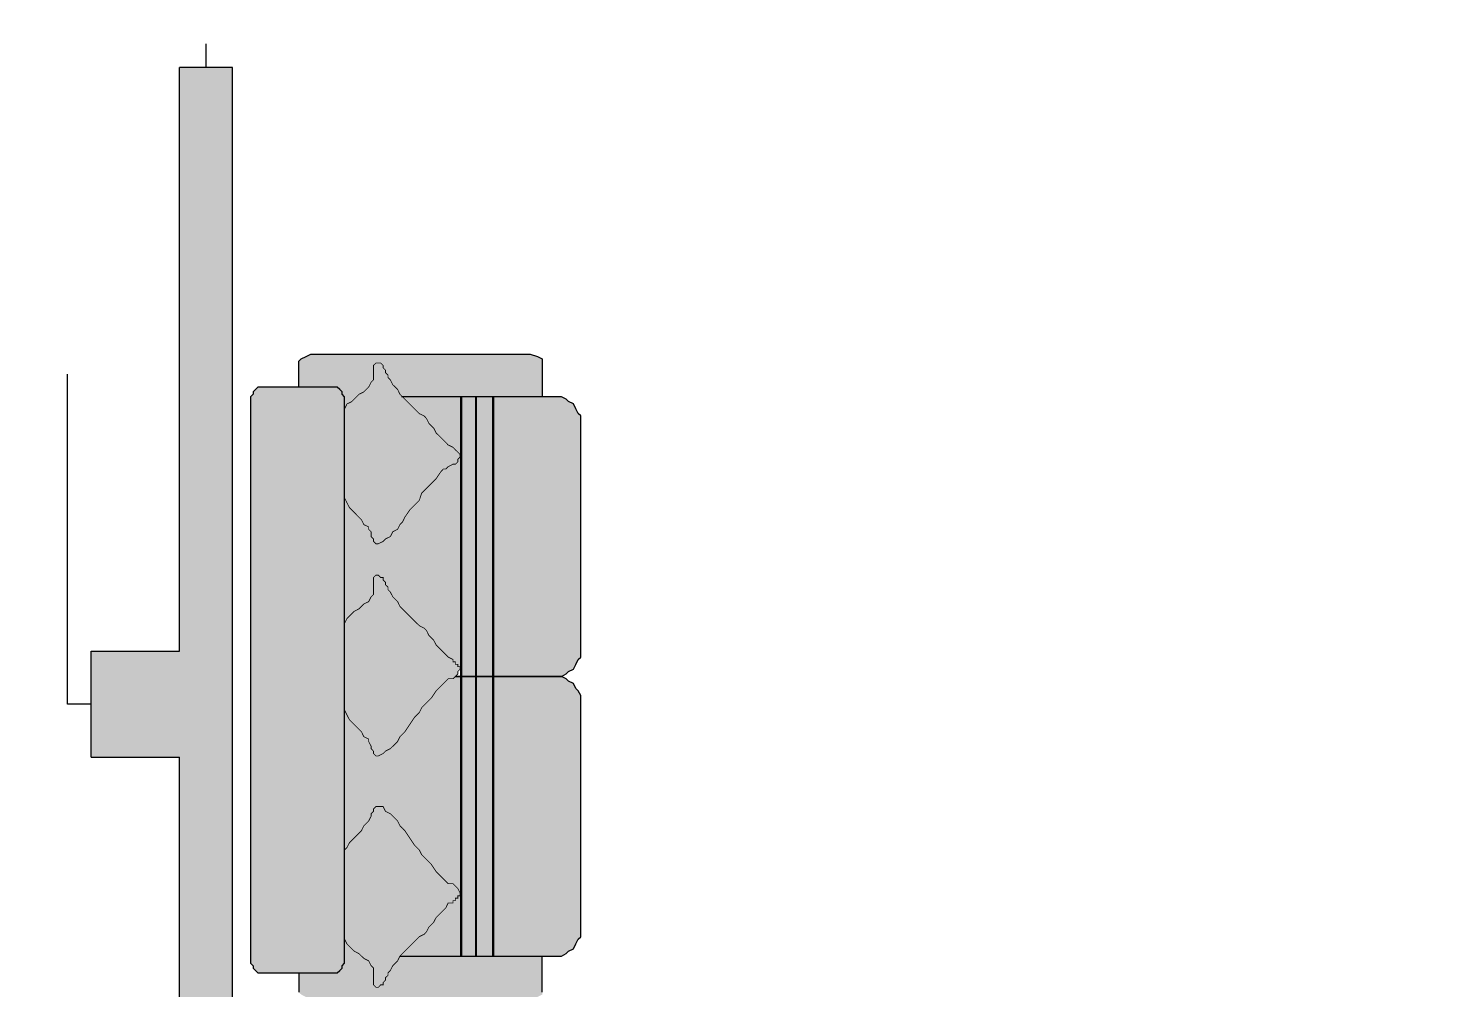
# Model space of a CAD drawing. Extents: x 22 to 562, y 18 to 1223.
# Drawn here: x 358.5 to 477.4, y 258 to 339.6 of the extents above; entities that cross this region are included whole.
import ezdxf

# ---------------------------------------------------------------- set-up
doc = ezdxf.new("R2010")
doc.units = 0
doc.header["$MEASUREMENT"] = 0
for name, color, linetype in [('DOORS', 42, 'CONTINUOUS'), ('FURNITURE', 44, 'CONTINUOUS'), ('LINE', 7, 'CONTINUOUS'), ('WALLS', 7, 'CONTINUOUS')]:
    doc.layers.add(name, color=color, linetype=linetype)

msp = doc.modelspace()

# ---------------------------------------------------------------- hatches: boundary and pattern name
at = {"layer": 'FURNITURE'}
h = msp.add_hatch(color=251, dxfattribs=at)
h.dxf.hatch_style = 1
h.paths.add_polyline_path([(390.25, 308.35), (390.04, 308.56), (389.84, 308.97), (389.43, 309.37), (389.22, 309.78), (389.02, 309.99), (389.02, 310.19), (388.81, 310.4), (388.81, 310.6), (388.61, 310.81), (388.61, 311.01), (388.4, 311.21), (388.2, 311.21), (388, 311.21), (387.79, 311.01), (387.79, 310.81), (387.79, 310.6), (387.79, 310.19), (387.79, 309.99), (387.79, 309.78), (387.59, 309.58), (387.38, 309.17), (386.97, 308.76), (386.56, 308.56), (386.16, 308.15), (385.95, 307.94), (385.54, 307.74), (385.34, 307.33), (385.34, 307.74), (385.34, 307.94), (385.34, 308.35), (385.13, 308.56), (385.13, 308.76), (384.93, 308.97), (384.72, 309.17), (384.52, 309.17), (381.45, 309.17), (381.45, 311.36), (381.66, 311.56), (382.07, 311.76), (382.47, 311.97), (383.29, 311.97), (400.27, 311.97), (401.08, 311.97), (401.7, 311.76), (402.11, 311.56), (402.11, 311.36), (402.11, 308.35)])
h.paths.add_polyline_path([(377.36, 307.74), (377.36, 307.94), (377.36, 308.35), (377.57, 308.56), (377.57, 308.76), (377.77, 308.97), (377.98, 309.17), (378.18, 309.17), (384.52, 309.17), (384.72, 309.17), (384.93, 308.97), (385.13, 308.76), (385.13, 308.56), (385.34, 308.35), (385.34, 307.94), (385.34, 307.74), (385.34, 260.91), (385.34, 260.71), (385.34, 260.3), (385.13, 260.09), (385.13, 259.89), (384.93, 259.68), (384.72, 259.48), (384.52, 259.48), (378.18, 259.48), (377.98, 259.48), (377.77, 259.68), (377.57, 259.89), (377.57, 260.09), (377.36, 260.3), (377.36, 260.71), (377.36, 260.91)])
h.paths.add_polyline_path([(383.29, 257.23), (382.47, 257.23), (382.07, 257.43), (381.66, 257.64), (381.45, 257.84), (381.45, 259.48), (384.52, 259.48), (384.72, 259.48), (384.93, 259.68), (385.13, 259.89), (385.13, 260.09), (385.34, 260.3), (385.34, 260.71), (385.34, 260.91), (385.34, 262.34), (385.54, 261.93), (385.95, 261.52), (386.16, 261.32), (386.56, 261.11), (386.97, 260.71), (387.38, 260.5), (387.59, 260.09), (387.79, 259.89), (387.79, 259.48), (387.79, 259.27), (387.79, 258.87), (387.79, 258.66), (387.79, 258.46), (388, 258.25), (388.2, 258.25), (388.4, 258.46), (388.61, 258.46), (388.61, 258.66), (388.81, 258.87), (388.81, 259.07), (389.02, 259.27), (389.02, 259.48), (389.22, 259.68), (389.43, 260.09), (389.84, 260.5), (390.04, 260.91), (402.11, 260.91), (402.11, 257.84), (402.11, 257.64), (401.7, 257.43), (401.08, 257.23), (400.27, 257.23)])
h = msp.add_hatch(color=52, dxfattribs=at)
h.dxf.hatch_style = 1
h.paths.add_polyline_path([(385.34, 307.33), (385.54, 307.74), (385.95, 307.94), (386.16, 308.15), (386.56, 308.56), (386.97, 308.76), (387.38, 309.17), (387.59, 309.58), (387.79, 309.78), (387.79, 309.99), (387.79, 310.19), (387.79, 310.6), (387.79, 310.81), (387.79, 311.01), (388, 311.21), (388.2, 311.21), (388.4, 311.21), (388.61, 311.01), (388.61, 310.81), (388.81, 310.6), (388.81, 310.4), (389.02, 310.19), (389.02, 309.99), (389.22, 309.78), (389.43, 309.37), (389.84, 308.97), (390.04, 308.56), (390.45, 308.15), (390.86, 307.74), (391.27, 307.33), (391.68, 306.92), (392.09, 306.72), (392.29, 306.51), (392.49, 306.1), (392.9, 305.69), (393.11, 305.28), (393.52, 304.88), (393.93, 304.47), (394.13, 304.26), (394.54, 304.06), (394.74, 303.85), (394.95, 303.65), (395.15, 303.44), (395.15, 303.24), (394.95, 303.04), (394.95, 302.83), (394.74, 302.63), (394.54, 302.63), (394.13, 302.42), (393.93, 302.22), (393.72, 302.22), (393.52, 302.01), (393.11, 301.4), (392.7, 300.99), (392.29, 300.58), (391.88, 300.17), (391.68, 299.56), (391.27, 299.15), (390.86, 298.74), (390.45, 298.13), (390.25, 297.72), (390.04, 297.51), (389.84, 297.11), (389.43, 296.9), (389.22, 296.49), (388.81, 296.29), (388.61, 296.08), (388.2, 295.88), (388, 295.88), (387.79, 296.08), (387.79, 296.29), (387.59, 296.49), (387.59, 296.9), (387.38, 297.11), (387.38, 297.31), (386.97, 297.51), (386.77, 297.92), (386.36, 298.33), (386.16, 298.54), (385.75, 298.95), (385.54, 299.35), (385.34, 299.76)])
h.paths.add_polyline_path([(385.34, 289.13), (385.54, 289.54), (385.95, 289.95), (386.16, 290.15), (386.56, 290.36), (386.97, 290.77), (387.38, 290.97), (387.59, 291.38), (387.79, 291.58), (387.79, 291.99), (387.79, 292.2), (387.79, 292.61), (387.79, 292.81), (387.79, 293.02), (388, 293.22), (388.2, 293.22), (388.4, 293.02), (388.61, 293.02), (388.61, 292.81), (388.81, 292.61), (388.81, 292.4), (389.02, 292.2), (389.02, 291.99), (389.22, 291.79), (389.43, 291.38), (389.84, 290.97), (390.04, 290.56), (390.45, 290.15), (390.86, 289.74), (391.27, 289.33), (391.68, 288.93), (392.09, 288.72), (392.29, 288.52), (392.49, 288.11), (392.9, 287.7), (393.11, 287.29), (393.52, 286.88), (393.93, 286.47), (394.13, 286.27), (394.54, 286.06), (394.54, 285.86), (394.74, 285.86), (394.74, 285.65), (394.95, 285.65), (394.95, 285.45), (395.15, 285.45), (395.15, 285.24), (394.95, 285.04), (394.95, 284.84), (394.74, 284.63), (394.54, 284.43), (394.13, 284.43), (393.93, 284.22), (393.72, 284.02), (393.52, 283.81), (393.11, 283.4), (392.7, 282.79), (392.29, 282.38), (391.88, 281.97), (391.68, 281.56), (391.27, 281.15), (390.86, 280.54), (390.45, 279.93), (390.25, 279.72), (390.04, 279.52), (389.84, 279.11), (389.43, 278.7), (389.22, 278.5), (388.81, 278.29), (388.61, 278.09), (388.2, 277.88), (388, 277.88), (387.79, 278.09), (387.79, 278.29), (387.59, 278.5), (387.59, 278.7), (387.38, 279.11), (387.38, 279.31), (386.97, 279.52), (386.77, 279.93), (386.36, 280.34), (386.16, 280.54), (385.75, 280.95), (385.54, 281.36), (385.34, 281.77)])
h.paths.add_polyline_path([(385.34, 269.91), (385.54, 270.11), (385.75, 270.52), (386.16, 270.93), (386.36, 271.13), (386.77, 271.54), (386.97, 271.95), (387.38, 272.36), (387.59, 272.77), (387.59, 272.98), (387.79, 273.18), (387.79, 273.38), (388, 273.59), (388.2, 273.59), (388.61, 273.59), (388.81, 273.18), (389.22, 272.98), (389.43, 272.77), (389.84, 272.36), (390.04, 271.95), (390.25, 271.75), (390.45, 271.54), (390.86, 270.93), (391.27, 270.32), (391.68, 269.91), (391.88, 269.5), (392.29, 269.09), (392.7, 268.68), (393.11, 268.07), (393.52, 267.66), (393.72, 267.45), (393.93, 267.25), (394.13, 267.05), (394.54, 267.05), (394.74, 266.84), (394.95, 266.64), (395.15, 266.23), (395.15, 266.02), (394.95, 266.02), (394.95, 265.82), (394.74, 265.82), (394.74, 265.61), (394.54, 265.61), (394.54, 265.41), (394.13, 265.41), (393.93, 265), (393.52, 264.59), (393.11, 264.18), (392.9, 263.77), (392.49, 263.36), (392.29, 262.96), (392.09, 262.75), (391.68, 262.55), (391.27, 262.14), (390.86, 261.73), (390.45, 261.32), (390.04, 260.91), (389.84, 260.5), (389.43, 260.09), (389.22, 259.68), (389.02, 259.48), (389.02, 259.27), (388.81, 259.07), (388.81, 258.87), (388.61, 258.66), (388.61, 258.46), (388.4, 258.46), (388.2, 258.25), (388, 258.25), (387.79, 258.46), (387.79, 258.66), (387.79, 258.87), (387.79, 259.27), (387.79, 259.48), (387.79, 259.89), (387.59, 260.09), (387.38, 260.5), (386.97, 260.71), (386.56, 261.11), (386.16, 261.32), (385.95, 261.52), (385.54, 261.93), (385.34, 262.34)])
h = msp.add_hatch(color=251, dxfattribs=at)
h.dxf.hatch_style = 1
h.paths.add_polyline_path([(397.99, 308.35), (403.33, 308.35), (403.74, 308.35), (404.15, 308.15), (404.35, 307.94), (404.76, 307.74), (404.97, 307.33), (405.17, 306.92), (405.38, 306.72), (405.38, 306.1), (405.38, 286.88), (405.38, 286.27), (405.17, 286.06), (404.97, 285.65), (404.76, 285.24), (404.35, 285.04), (404.15, 284.84), (403.74, 284.63), (403.33, 284.63), (397.99, 284.63)])
h.paths.add_polyline_path([(396.54, 308.35), (397.92, 308.35), (397.92, 284.63), (396.54, 284.63)])
h.paths.add_polyline_path([(395.28, 308.35), (396.47, 308.35), (396.47, 284.63), (395.28, 284.63)])
h.paths.add_polyline_path([(389.22, 296.49), (389.43, 296.9), (389.84, 297.11), (390.04, 297.51), (390.25, 297.72), (390.45, 298.13), (390.86, 298.74), (391.27, 299.15), (391.68, 299.56), (391.88, 300.17), (392.29, 300.58), (392.7, 300.99), (393.11, 301.4), (393.52, 302.01), (393.72, 302.22), (393.93, 302.22), (394.13, 302.42), (394.54, 302.63), (394.74, 302.63), (394.95, 302.83), (394.95, 303.04), (395.15, 303.24), (395.15, 303.44), (394.95, 303.65), (394.74, 303.85), (394.54, 304.06), (394.13, 304.26), (393.93, 304.47), (393.52, 304.88), (393.11, 305.28), (392.9, 305.69), (392.49, 306.1), (392.29, 306.51), (392.09, 306.72), (391.68, 306.92), (391.27, 307.33), (390.86, 307.74), (390.45, 308.15), (390.25, 308.35), (395.21, 308.35), (395.21, 285.45), (394.95, 285.45), (394.95, 285.65), (394.74, 285.65), (394.74, 285.86), (394.54, 285.86), (394.54, 286.06), (394.13, 286.27), (393.93, 286.47), (393.52, 286.88), (393.11, 287.29), (392.9, 287.7), (392.49, 288.11), (392.29, 288.52), (392.09, 288.72), (391.68, 288.93), (391.27, 289.33), (390.86, 289.74), (390.45, 290.15), (390.04, 290.56), (389.84, 290.97), (389.43, 291.38), (389.22, 291.79), (389.02, 291.99), (389.02, 292.2), (388.81, 292.4), (388.81, 292.61), (388.61, 292.81), (388.61, 293.02), (388.4, 293.02), (388.2, 293.22), (388, 293.22), (387.79, 293.02), (387.79, 292.81), (387.79, 292.61), (387.79, 292.2), (387.79, 291.99), (387.79, 291.58), (387.59, 291.38), (387.38, 290.97), (386.97, 290.77), (386.56, 290.36), (386.16, 290.15), (385.95, 289.95), (385.54, 289.54), (385.34, 289.13), (385.34, 299.76), (385.54, 299.35), (385.75, 298.95), (386.16, 298.54), (386.36, 298.33), (386.77, 297.92), (386.97, 297.51), (387.38, 297.31), (387.38, 297.11), (387.59, 296.9), (387.59, 296.49), (387.79, 296.29), (387.79, 296.08), (388, 295.88), (388.2, 295.88), (388.61, 296.08), (388.81, 296.29)])
h.paths.add_polyline_path([(385.34, 281.77), (385.54, 281.36), (385.75, 280.95), (386.16, 280.54), (386.36, 280.34), (386.77, 279.93), (386.97, 279.52), (387.38, 279.31), (387.38, 279.11), (387.59, 278.7), (387.59, 278.5), (387.79, 278.29), (387.79, 278.09), (388, 277.88), (388.2, 277.88), (388.61, 278.09), (388.81, 278.29), (389.22, 278.5), (389.43, 278.7), (389.84, 279.11), (390.04, 279.52), (390.25, 279.72), (390.45, 279.93), (390.86, 280.54), (391.27, 281.15), (391.68, 281.56), (391.88, 281.97), (392.29, 282.38), (392.7, 282.79), (393.11, 283.4), (393.52, 283.81), (393.72, 284.02), (393.93, 284.22), (394.13, 284.43), (394.54, 284.43), (394.74, 284.63), (395.21, 284.63), (395.21, 266.02), (395.15, 266.02), (395.15, 266.23), (394.95, 266.64), (394.74, 266.84), (394.54, 267.05), (394.13, 267.05), (393.93, 267.25), (393.72, 267.45), (393.52, 267.66), (393.11, 268.07), (392.7, 268.68), (392.29, 269.09), (391.88, 269.5), (391.68, 269.91), (391.27, 270.32), (390.86, 270.93), (390.45, 271.54), (390.25, 271.75), (390.04, 271.95), (389.84, 272.36), (389.43, 272.77), (389.22, 272.98), (388.81, 273.18), (388.61, 273.59), (388.2, 273.59), (388, 273.59), (387.79, 273.38), (387.79, 273.18), (387.59, 272.98), (387.59, 272.77), (387.38, 272.36), (386.97, 271.95), (386.77, 271.54), (386.36, 271.13), (386.16, 270.93), (385.75, 270.52), (385.54, 270.11), (385.34, 269.91)])
h.paths.add_polyline_path([(390.86, 261.73), (391.27, 262.14), (391.68, 262.55), (392.09, 262.75), (392.29, 262.96), (392.49, 263.36), (392.9, 263.77), (393.11, 264.18), (393.52, 264.59), (393.93, 265), (394.13, 265.41), (394.54, 265.41), (394.54, 265.61), (394.74, 265.61), (394.74, 265.82), (394.95, 265.82), (394.95, 266.02), (395.21, 266.02), (395.21, 260.91), (390.04, 260.91), (390.45, 261.32)])
h.paths.add_polyline_path([(395.28, 284.63), (396.47, 284.63), (396.47, 260.91), (395.28, 260.91)])
h.paths.add_polyline_path([(396.54, 284.63), (397.92, 284.63), (397.92, 260.91), (396.54, 260.91)])
h = msp.add_hatch(color=251, dxfattribs=at)
h.dxf.hatch_style = 1
h.paths.add_polyline_path([(397.99, 284.63), (403.33, 284.63), (403.74, 284.63), (404.15, 284.43), (404.35, 284.22), (404.76, 284.02), (404.97, 283.61), (405.17, 283.4), (405.38, 283), (405.38, 282.38), (405.38, 263.16), (405.38, 262.55), (405.17, 262.34), (404.97, 261.93), (404.76, 261.52), (404.35, 261.32), (404.15, 261.11), (403.74, 260.91), (403.33, 260.91), (397.99, 260.91)])
at = {"layer": 'LINE'}
h = msp.add_hatch(color=46, dxfattribs=at)
h.paths.add_polyline_path([(212.33, 391.78), (107.33, 391.78), (107.33, 382.78), (207.83, 382.78), (207.83, 378.28), (212.33, 378.28)])
h.paths.add_polyline_path([(516.83, 1129.78), (446.33, 1129.78), (446.33, 1120.78), (507.83, 1120.78), (507.83, 976.78), (419.33, 976.78), (419.33, 918.28), (423.83, 918.28), (423.83, 967.78), (507.83, 967.78), (507.83, 963.28), (516.83, 963.28)])
h.paths.add_polyline_path([(387.83, 1129.78), (383.33, 1129.78), (383.33, 1173.28), (374.33, 1173.28), (374.33, 1125.28), (330.83, 1125.28), (330.83, 1120.78), (387.83, 1120.78)])
h.paths.add_polyline_path([(137.33, 1129.78), (66.83, 1129.78), (66.83, 963.28), (75.83, 963.28), (75.83, 967.78), (159.83, 967.78), (159.83, 918.28), (164.33, 918.28), (164.33, 976.78), (75.83, 976.78), (75.83, 1120.78), (137.33, 1120.78)])
h.paths.add_polyline_path([(209.33, 1173.28), (200.33, 1173.28), (200.33, 1129.78), (195.83, 1129.78), (195.83, 1120.78), (252.83, 1120.78), (252.83, 1125.28), (209.33, 1125.28)])
h.paths.add_polyline_path([(516.83, 927.28), (507.83, 927.28), (507.83, 883.78), (423.83, 883.78), (423.83, 888.28), (419.33, 888.28), (419.33, 883.78), (414.83, 883.78), (414.83, 874.78), (507.83, 874.78), (507.83, 820.78), (516.83, 820.78)])
h.paths.add_polyline_path([(372.83, 883.78), (357.83, 883.78), (357.83, 976.78), (353.33, 976.78), (353.33, 883.78), (342.83, 883.78), (342.83, 874.78), (353.33, 874.78), (353.33, 741.28), (357.83, 741.28), (357.83, 874.78), (372.83, 874.78)], flags=16)
h.paths.add_polyline_path([(516.83, 748.78), (507.83, 748.78), (507.83, 694.78), (357.83, 694.78), (357.83, 699.28), (353.33, 699.28), (353.33, 685.78), (507.83, 685.78), (507.83, 649.78), (516.83, 649.78)])
h.paths.add_polyline_path([(516.83, 577.78), (507.83, 577.78), (507.83, 541.78), (363.83, 541.78), (363.83, 532.78), (371.33, 532.78), (371.33, 504.28), (375.83, 504.28), (375.83, 532.78), (507.83, 532.78), (507.83, 509.53), (516.83, 509.53)])
h.paths.add_polyline_path([(516.83, 461.53), (507.83, 461.53), (507.83, 438.28), (375.83, 438.28), (375.83, 462.28), (371.33, 462.28), (371.33, 433.78), (507.83, 433.78), (507.83, 424.78), (516.83, 424.78)])
h.paths.add_polyline_path([(516.83, 400.78), (507.83, 400.78), (507.83, 391.78), (503.33, 391.78), (503.33, 382.78), (507.83, 382.78), (507.83, 226.78), (477.83, 226.78), (477.83, 217.78), (516.83, 217.78)])
h.paths.add_polyline_path([(476.33, 391.78), (371.33, 391.78), (371.33, 378.28), (375.83, 378.28), (375.83, 382.78), (476.33, 382.78)])
h.paths.add_polyline_path([(405.83, 226.78), (375.83, 226.78), (375.83, 336.28), (371.33, 336.28), (371.33, 286.78), (363.83, 286.78), (363.83, 277.78), (371.33, 277.78), (371.33, 217.78), (405.83, 217.78)])
h.paths.add_polyline_path([(212.33, 277.78), (219.83, 277.78), (219.83, 286.78), (212.33, 286.78), (212.33, 336.28), (207.83, 336.28), (207.83, 226.78), (177.83, 226.78), (177.83, 217.78), (212.33, 217.78)])
h.paths.add_polyline_path([(206.33, 97.78, 1), (194.33, 97.78, 1)])
h.paths.add_polyline_path([(242.33, 169.78, 1), (230.33, 169.78, 1)])
h.paths.add_polyline_path([(341.33, 169.78, 1), (353.33, 169.78, 1)])
h.paths.add_polyline_path([(30.83, 226.78), (21.83, 226.78), (21.83, 85.78), (30.83, 85.78)])
h.paths.add_polyline_path([(80.33, 391.78), (75.83, 391.78), (75.83, 400.78), (66.83, 400.78), (66.83, 217.78), (105.83, 217.78), (105.83, 226.78), (75.83, 226.78), (75.83, 382.78), (80.33, 382.78)])
h.paths.add_polyline_path([(75.83, 461.53), (66.83, 461.53), (66.83, 424.78), (75.83, 424.78), (75.83, 433.78), (212.33, 433.78), (212.33, 462.28), (207.83, 462.28), (207.83, 438.28), (75.83, 438.28)])
h.paths.add_polyline_path([(219.83, 541.78), (75.83, 541.78), (75.83, 577.78), (66.83, 577.78), (66.83, 509.53), (75.83, 509.53), (75.83, 532.78), (207.83, 532.78), (207.83, 504.28), (212.33, 504.28), (212.33, 532.78), (219.83, 532.78)])
h.paths.add_polyline_path([(230.33, 699.28), (225.83, 699.28), (225.83, 694.78), (75.83, 694.78), (75.83, 748.78), (66.83, 748.78), (66.83, 649.78), (75.83, 649.78), (75.83, 685.78), (230.33, 685.78)])
h.paths.add_polyline_path([(240.83, 883.78), (230.33, 883.78), (230.33, 976.78), (225.83, 976.78), (225.83, 883.78), (210.83, 883.78), (210.83, 874.78), (225.83, 874.78), (225.83, 741.28), (230.33, 741.28), (230.33, 874.78), (240.83, 874.78)], flags=16)
h.paths.add_polyline_path([(168.83, 883.78), (164.33, 883.78), (164.33, 888.28), (159.83, 888.28), (159.83, 883.78), (75.83, 883.78), (75.83, 927.28), (66.83, 927.28), (66.83, 820.78), (75.83, 820.78), (75.83, 874.78), (168.83, 874.78)])
h.paths.add_polyline_path([(300.83, 883.78), (296.33, 883.78), (296.33, 1120.78), (300.83, 1120.78), (300.83, 1125.28), (296.33, 1125.28), (296.33, 1132.78), (296.33, 1213.78), (374.33, 1213.78), (374.33, 1209.28), (383.33, 1209.28), (383.33, 1222.78), (200.33, 1222.78), (200.33, 1213.78), (287.33, 1213.78), (287.33, 1125.28), (282.83, 1125.28), (282.83, 1120.78), (287.33, 1120.78), (287.33, 883.78), (282.83, 883.78), (282.83, 874.78), (287.33, 874.78), (287.33, 541.78), (279.83, 541.79), (279.83, 541.79), (279.83, 532.79), (287.33, 532.78), (287.33, 286.78), (279.83, 286.78), (279.83, 277.78), (287.33, 277.78), (287.33, 247.78), (296.33, 247.78), (296.33, 277.78), (303.83, 277.78), (303.83, 286.78), (296.33, 286.78), (296.33, 532.78), (303.83, 532.79), (303.83, 541.79), (296.33, 541.78), (296.33, 874.78), (300.83, 874.78)])

# ---------------------------------------------------------------- linework, layer by layer
at = {"layer": 'DOORS'}
msp.add_line((361.83, 282.28), (361.83, 310.28), dxfattribs=at)
at = {"layer": 'FURNITURE', "color": 7}
for p, q in [((381.66, 311.56), (382.07, 311.76)), ((382.07, 311.76), (382.47, 311.97)), ((382.47, 311.97), (383.29, 311.97)), ((383.29, 311.97), (400.27, 311.97)), ((400.27, 311.97), (401.08, 311.97)), ((401.08, 311.97), (401.7, 311.76)), ((401.7, 311.76), (402.11, 311.56)), ((381.45, 311.36), (381.66, 311.56)), ((381.45, 309.17), (381.45, 311.36)), ((402.11, 311.56), (402.11, 311.36)), ((402.11, 311.36), (402.11, 308.35)), ((377.57, 308.56), (377.36, 308.35)), ((377.36, 308.35), (377.36, 307.94)), ((377.77, 308.97), (377.57, 308.76)), ((377.57, 308.76), (377.57, 308.56)), ((377.98, 309.17), (377.77, 308.97)), ((377.77, 308.97), (377.77, 308.97)), ((378.18, 309.17), (377.98, 309.17)), ((384.52, 309.17), (378.18, 309.17)), ((384.72, 309.17), (384.52, 309.17)), ((384.93, 308.97), (384.72, 309.17)), ((385.13, 308.76), (384.93, 308.97)), ((384.93, 308.97), (384.93, 308.97)), ((385.13, 308.56), (385.13, 308.76)), ((385.34, 308.35), (385.13, 308.56)), ((385.34, 307.94), (385.34, 308.35)), ((403.33, 308.35), (390.18, 308.35)), ((395.21, 260.91), (395.21, 308.35)), ((395.28, 260.91), (395.28, 308.35)), ((396.47, 260.91), (396.47, 308.35)), ((396.54, 260.91), (396.54, 308.35)), ((397.92, 260.91), (397.92, 308.35)), ((397.99, 260.91), (397.99, 308.35)), ((403.74, 308.35), (403.33, 308.35)), ((404.15, 308.15), (403.74, 308.35)), ((404.35, 307.94), (404.15, 308.15)), ((377.36, 307.94), (377.36, 307.74)), ((377.36, 307.74), (377.36, 260.91)), ((385.34, 307.74), (385.34, 307.94)), ((385.34, 260.91), (385.34, 307.74)), ((404.76, 307.74), (404.35, 307.94)), ((404.97, 307.33), (404.76, 307.74)), ((405.17, 306.92), (404.97, 307.33)), ((405.38, 306.72), (405.17, 306.92)), ((405.38, 306.1), (405.38, 306.72)), ((405.38, 286.88), (405.38, 306.1)), ((405.38, 286.27), (405.38, 286.88)), ((404.76, 285.24), (404.97, 285.65)), ((404.97, 285.65), (405.17, 286.06)), ((405.17, 286.06), (405.38, 286.27)), ((394.74, 284.63), (403.33, 284.63)), ((403.33, 284.63), (394.74, 284.63)), ((403.33, 284.63), (403.74, 284.63)), ((403.74, 284.63), (403.33, 284.63)), ((403.74, 284.63), (404.15, 284.84)), ((404.15, 284.43), (403.74, 284.63)), ((404.15, 284.84), (404.35, 285.04)), ((404.35, 284.22), (404.15, 284.43)), ((404.35, 285.04), (404.76, 285.24)), ((404.76, 284.02), (404.35, 284.22)), ((404.97, 283.61), (404.76, 284.02)), ((405.17, 283.4), (404.97, 283.61)), ((405.38, 283), (405.17, 283.4)), ((405.38, 282.38), (405.38, 283)), ((405.38, 263.16), (405.38, 282.38)), ((405.38, 262.55), (405.38, 263.16)), ((404.76, 261.52), (404.97, 261.93)), ((404.97, 261.93), (405.17, 262.34)), ((405.17, 262.34), (405.38, 262.55)), ((377.36, 260.91), (377.36, 260.71)), ((377.36, 260.71), (377.36, 260.3)), ((385.34, 260.71), (385.34, 260.91)), ((385.34, 260.3), (385.34, 260.71)), ((390.04, 260.91), (403.33, 260.91)), ((402.11, 257.84), (402.11, 260.91)), ((403.33, 260.91), (403.74, 260.91)), ((403.74, 260.91), (404.15, 261.11)), ((404.15, 261.11), (404.35, 261.32)), ((404.35, 261.32), (404.76, 261.52)), ((377.36, 260.3), (377.57, 260.09)), ((377.57, 260.09), (377.57, 259.89)), ((377.57, 259.89), (377.77, 259.68)), ((377.77, 259.68), (377.77, 259.68)), ((377.77, 259.68), (377.98, 259.48)), ((377.98, 259.48), (378.18, 259.48)), ((378.18, 259.48), (384.52, 259.48)), ((381.45, 259.48), (381.45, 257.84)), ((384.52, 259.48), (384.72, 259.48)), ((384.72, 259.48), (384.93, 259.68)), ((384.93, 259.68), (385.13, 259.89)), ((384.93, 259.68), (384.93, 259.68)), ((385.13, 260.09), (385.34, 260.3)), ((385.13, 259.89), (385.13, 260.09))]:
    msp.add_line(p, q, dxfattribs=at)
at = {"layer": 'FURNITURE', "color": 7, "const_width": 0.0697}
for points in [[(394.54, 304.06), (394.13, 304.26), (393.93, 304.47), (393.52, 304.88), (393.11, 305.28), (392.9, 305.69), (392.49, 306.1), (392.29, 306.51), (392.09, 306.72), (391.68, 306.92), (391.27, 307.33), (390.86, 307.74), (390.45, 308.15), (390.04, 308.56), (389.84, 308.97), (389.43, 309.37), (389.22, 309.78), (389.02, 309.99), (389.02, 310.19), (388.81, 310.4), (388.81, 310.6), (388.61, 310.81), (388.61, 311.01), (388.4, 311.21), (388.2, 311.21), (388, 311.21), (387.79, 311.01), (387.79, 310.81), (387.79, 310.6), (387.79, 310.19), (387.79, 309.99), (387.79, 309.78), (387.59, 309.58), (387.38, 309.17), (386.97, 308.76), (386.56, 308.56), (386.16, 308.15), (385.95, 307.94), (385.54, 307.74), (385.34, 307.33), (385.34, 306.72), (385.34, 300.17), (385.34, 299.76), (385.54, 299.35), (385.75, 298.95), (386.16, 298.54), (386.36, 298.33), (386.77, 297.92), (386.97, 297.51), (387.38, 297.31), (387.38, 297.11), (387.59, 296.9), (387.59, 296.49), (387.79, 296.29), (387.79, 296.08), (388, 295.88), (388, 295.88), (388.2, 295.88), (388.61, 296.08), (388.81, 296.29), (389.22, 296.49), (389.43, 296.9), (389.84, 297.11), (390.04, 297.51), (390.25, 297.72), (390.45, 298.13), (390.86, 298.74), (391.27, 299.15), (391.68, 299.56), (391.88, 300.17), (392.29, 300.58), (392.7, 300.99), (393.11, 301.4), (393.52, 302.01), (393.72, 302.22), (393.93, 302.22), (394.13, 302.42), (394.54, 302.63), (394.74, 302.63), (394.95, 302.83), (394.95, 303.04), (395.15, 303.24), (395.15, 303.24), (395.15, 303.44), (394.95, 303.65), (394.95, 303.65), (394.74, 303.85), (394.74, 303.85), (394.54, 304.06), (394.54, 304.06)], [(394.54, 286.06), (394.13, 286.27), (393.93, 286.47), (393.52, 286.88), (393.11, 287.29), (392.9, 287.7), (392.49, 288.11), (392.29, 288.52), (392.09, 288.72), (391.68, 288.93), (391.27, 289.33), (390.86, 289.74), (390.45, 290.15), (390.04, 290.56), (389.84, 290.97), (389.43, 291.38), (389.22, 291.79), (389.02, 291.99), (389.02, 292.2), (388.81, 292.4), (388.81, 292.61), (388.61, 292.81), (388.61, 293.02), (388.4, 293.02), (388.2, 293.22), (388, 293.22), (387.79, 293.02), (387.79, 292.81), (387.79, 292.61), (387.79, 292.2), (387.79, 291.99), (387.79, 291.58), (387.59, 291.38), (387.38, 290.97), (386.97, 290.77), (386.56, 290.36), (386.16, 290.15), (385.95, 289.95), (385.54, 289.54), (385.34, 289.13), (385.34, 288.72), (385.34, 281.97), (385.34, 281.77), (385.54, 281.36), (385.75, 280.95), (386.16, 280.54), (386.36, 280.34), (386.77, 279.93), (386.97, 279.52), (387.38, 279.31), (387.38, 279.11), (387.59, 278.7), (387.59, 278.5), (387.79, 278.29), (387.79, 278.09), (388, 277.88), (388, 277.88), (388.2, 277.88), (388.61, 278.09), (388.81, 278.29), (389.22, 278.5), (389.43, 278.7), (389.84, 279.11), (390.04, 279.52), (390.25, 279.72), (390.45, 279.93), (390.86, 280.54), (391.27, 281.15), (391.68, 281.56), (391.88, 281.97), (392.29, 282.38), (392.7, 282.79), (393.11, 283.4), (393.52, 283.81), (393.72, 284.02), (393.93, 284.22), (394.13, 284.43), (394.54, 284.43), (394.74, 284.63), (394.95, 284.84), (394.95, 285.04), (395.15, 285.24), (395.15, 285.24), (395.15, 285.45), (394.95, 285.45), (394.95, 285.65), (394.74, 285.65), (394.74, 285.86), (394.54, 285.86), (394.54, 286.06)], [(394.54, 265.41), (394.13, 265.41), (393.93, 265), (393.52, 264.59), (393.11, 264.18), (392.9, 263.77), (392.49, 263.36), (392.29, 262.96), (392.09, 262.75), (391.68, 262.55), (391.27, 262.14), (390.86, 261.73), (390.45, 261.32), (390.04, 260.91), (389.84, 260.5), (389.43, 260.09), (389.22, 259.68), (389.02, 259.48), (389.02, 259.27), (388.81, 259.07), (388.81, 258.87), (388.61, 258.66), (388.61, 258.46), (388.4, 258.46), (388.2, 258.25), (388, 258.25), (387.79, 258.46), (387.79, 258.66), (387.79, 258.87), (387.79, 259.27), (387.79, 259.48), (387.79, 259.89), (387.59, 260.09), (387.38, 260.5), (386.97, 260.71), (386.56, 261.11), (386.16, 261.32), (385.95, 261.52), (385.54, 261.93), (385.34, 262.34), (385.34, 262.75), (385.34, 269.5), (385.34, 269.91), (385.54, 270.11), (385.75, 270.52), (386.16, 270.93), (386.36, 271.13), (386.77, 271.54), (386.97, 271.95), (387.38, 272.36), (387.38, 272.36), (387.59, 272.77), (387.59, 272.98), (387.79, 273.18), (387.79, 273.38), (388, 273.59), (388, 273.59), (388.2, 273.59), (388.61, 273.59), (388.81, 273.18), (389.22, 272.98), (389.43, 272.77), (389.84, 272.36), (390.04, 271.95), (390.25, 271.75), (390.45, 271.54), (390.86, 270.93), (391.27, 270.32), (391.68, 269.91), (391.88, 269.5), (392.29, 269.09), (392.7, 268.68), (393.11, 268.07), (393.52, 267.66), (393.72, 267.45), (393.93, 267.25), (394.13, 267.05), (394.54, 267.05), (394.74, 266.84), (394.95, 266.64), (394.95, 266.64), (395.15, 266.23), (395.15, 266.23), (395.15, 266.02), (394.95, 266.02), (394.95, 265.82), (394.74, 265.82), (394.74, 265.61), (394.54, 265.61), (394.54, 265.41)]]:
    msp.add_lwpolyline(points, dxfattribs=at)
at = {"layer": 'LINE'}
for p, q in [((373.58, 336.28), (373.58, 338.28)), ((363.83, 277.78), (363.83, 286.78)), ((363.83, 282.28), (361.83, 282.28))]:
    msp.add_line(p, q, dxfattribs=at)
at = {"layer": 'WALLS'}
for p, q in [((371.33, 286.78), (371.33, 336.28)), ((375.83, 336.28), (371.33, 336.28)), ((375.83, 226.78), (375.83, 336.28)), ((363.83, 286.78), (371.33, 286.78)), ((363.83, 277.78), (371.33, 277.78)), ((371.33, 217.78), (371.33, 277.78))]:
    msp.add_line(p, q, dxfattribs=at)

doc.saveas('drawing.dxf')
